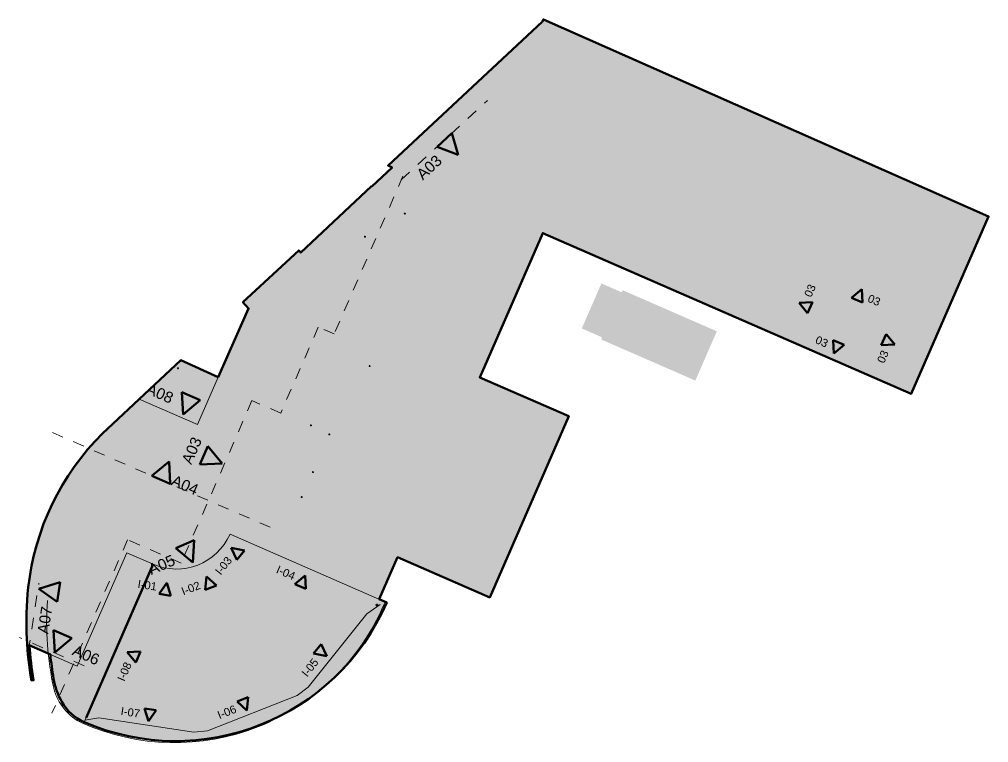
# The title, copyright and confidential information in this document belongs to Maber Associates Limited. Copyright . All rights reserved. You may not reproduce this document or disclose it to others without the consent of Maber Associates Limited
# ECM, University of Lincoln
# Model space of a CAD drawing. Header units: millimetres. Extents: x -46169 to 153589, y -86316 to 18123.
# Drawn here: x -46169 to 74924, y -72247 to 18123 of the extents above; entities that cross this region are included whole.
import ezdxf

# ---------------------------------------------------------------- set-up
doc = ezdxf.new("R2010")
doc.units = ezdxf.units.MM
doc.header["$MEASUREMENT"] = 0
doc.linetypes.add('Dashed', pattern=[2822.222233, 1411.111116, -1411.111116])
for name, color, linetype, lineweight in [('0_Pen_No__1', 7, 'Continuous', 13), ('0_Pen_No__150', 7, 'Continuous', 0), ('0_Pen_No__154', 5, 'Continuous', 25), ('0_Pen_No__173', 1, 'Continuous', 18), ('A-95-MC_Marker_Interior.Marker_Pen_No__1', 7, 'Continuous', 13), ('A-95-MC_Marker_Interior.Marker_Pen_No__3', 7, 'Continuous', 18), ('A-95-MC_Marker_Interior.Marker_Pen_No__6', 7, 'Continuous', 35), ('A-95-P_Building_Outline_Elevations_Pen_No__1', 7, 'Continuous', 13), ('A-95-P_Building_Outline_Elevations_Pen_No__180', 1, 'Continuous', 200), ('A-95-P_Building_Outline_Elevations_Pen_No__22', 8, 'Continuous', 50)]:
    doc.layers.add(name, color=color, linetype=linetype, lineweight=lineweight)
for name, color, linetype, lineweight, true_color in [('0_Pen_No__151', 7, 'Continuous', 5, 0x2290ff), ('0_Pen_No__166', 7, 'Continuous', 0, 0xcc0000), ('A-95-MC_Marker_Interior.Marker_Pen_No__25', 7, 'Continuous', 50, 0x2a2a2a), ('A-95-P_Building_Outline_Elevations_Pen_No__242', 7, 'Continuous', 13, 0xeda42a), ('A-95-P_Building_Outline_Elevations_Pen_No__28', 7, 'Continuous', 50, 0x2a2a2a)]:
    doc.layers.add(name, color=color, linetype=linetype, lineweight=lineweight, true_color=true_color)
doc.layers.add('A-95-MC_Marker_Interior.Marker', color=7, linetype='Continuous')
doc.styles.add('GENERATED_STYLE_1', font='')
doc.styles.add('GENERATED_STYLE_2', font='')
doc.styles.get('GENERATED_STYLE_1').set_extended_font_data('Swis721 BT')
doc.styles.get('GENERATED_STYLE_2').set_extended_font_data('Arial')

# ---------------------------------------------------------------- blocks, each defined once
blk = doc.blocks.new('Drainage Setting Out')
at = {"layer": '0_Pen_No__166', "linetype": 'Continuous'}
blk.add_hatch(color=256, dxfattribs=at).paths.add_polyline_path([(142, 92, 1), (42, 92, 1)])
at = {"layer": '0_Pen_No__150', "linetype": 'Continuous'}
for p, q in [((0, 132), (183, 52)), ((132, 183), (52, 0))]:
    blk.add_line(p, q, dxfattribs=at)
blk.add_circle((92, 92), 50, dxfattribs=at)
for start, end in [(0, 180), (180, 0)]:
    blk.add_arc((92, 92), 50, start, end, dxfattribs=at)
for p in [(42, 92), (142, 92)]:
    blk.add_point(p, dxfattribs=at)
blk = doc.blocks.new('Drainage Setting Out_2')
at = {"layer": '0_Pen_No__151', "linetype": 'Continuous'}
blk.add_hatch(color=256, dxfattribs=at).paths.add_polyline_path([(232, 150, 1), (68, 150, 1)])
at = {"layer": '0_Pen_No__1', "linetype": 'Continuous'}
for start, end in [(0, 180), (180, 0)]:
    blk.add_arc((150, 150), 81.8, start, end, dxfattribs=at)
for p in [(68, 150), (232, 150)]:
    blk.add_point(p, dxfattribs=at)
at = {"layer": '0_Pen_No__154', "linetype": 'Continuous'}
for p, q in [((0, 215), (300, 85)), ((215, 300), (85, 0))]:
    blk.add_line(p, q, dxfattribs=at)
blk.add_circle((150, 150), 81.8, dxfattribs=at)
blk = doc.blocks.new('Cutting Plane_1_3', base_point=(1550, -1928))
at = {"layer": 'A-95-MC_Marker_Interior.Marker_Pen_No__25', "linetype": 'Continuous'}
blk.add_hatch(color=256, dxfattribs=at).paths.add_polyline_path([(6020, 2191), (7859, 3886), (8634, 1200)])
at = {"layer": 'A-95-MC_Marker_Interior.Marker_Pen_No__1', "linetype": 'Dashed'}
blk.add_line((1550, -1928), (12329, 8005), dxfattribs=at)
at = {"layer": 'A-95-MC_Marker_Interior.Marker_Pen_No__25', "linetype": 'Continuous'}
for p, q in [((6020, 2191), (7859, 3886)), ((7859, 3886), (8634, 1200)), ((8634, 1200), (6020, 2191))]:
    blk.add_line(p, q, dxfattribs=at)
at = {"layer": 'A-95-MC_Marker_Interior.Marker_Pen_No__6', "insert": (6764, 277), "char_height": 1375, "attachment_point": 9, "rotation": 42.66308, "style": 'GENERATED_STYLE_1'}
blk.add_mtext('\\A1;{\\fSwis721 BT|b0|i0|c0|p34;A03}', dxfattribs=at)
blk = doc.blocks.new('Interior Elevation_1_3', base_point=(-29960, -52462))
at = {"layer": 'A-95-MC_Marker_Interior.Marker_Pen_No__25', "linetype": 'Continuous'}
blk.add_hatch(color=256, dxfattribs=at).paths.add_polyline_path([(-28721, -53672), (-27238, -53895), (-27756, -52301)])
for p, q in [((-27756, -52301), (-28721, -53672)), ((-27238, -53895), (-27756, -52301)), ((-28721, -53672), (-27238, -53895))]:
    blk.add_line(p, q, dxfattribs=at)
at = {"layer": 'A-95-MC_Marker_Interior.Marker_Pen_No__3', "insert": (-31452, -52917), "char_height": 1000, "attachment_point": 7, "rotation": 351.44041, "style": 'GENERATED_STYLE_2'}
blk.add_mtext('\\A1;{\\fArial|b0|i0|c0|p34;I-01}', dxfattribs=at)
blk = doc.blocks.new('Interior Elevation_2_3', base_point=(-24941, -52794))
at = {"layer": 'A-95-MC_Marker_Interior.Marker_Pen_No__25', "linetype": 'Continuous'}
blk.add_hatch(color=256, dxfattribs=at).paths.add_polyline_path([(-22938, -53167), (-21542, -52619), (-22789, -51497)])
for p, q in [((-22789, -51497), (-22938, -53167)), ((-21542, -52619), (-22789, -51497)), ((-22938, -53167), (-21542, -52619))]:
    blk.add_line(p, q, dxfattribs=at)
at = {"layer": 'A-95-MC_Marker_Interior.Marker_Pen_No__3', "insert": (-25681, -53878), "char_height": 1000, "attachment_point": 7, "rotation": 21.44041, "style": 'GENERATED_STYLE_2'}
blk.add_mtext('\\A1;{\\fArial|b0|i0|c0|p34;I-02}', dxfattribs=at)
blk = doc.blocks.new('Interior Elevation_3_3', base_point=(-20815, -48498))
at = {"layer": 'A-95-MC_Marker_Interior.Marker_Pen_No__25', "linetype": 'Continuous'}
blk.add_hatch(color=256, dxfattribs=at).paths.add_polyline_path([(-11746, -52453), (-10371, -53052), (-10459, -51378)])
for p, q in [((-10459, -51378), (-11746, -52453)), ((-10371, -53052), (-10459, -51378)), ((-11746, -52453), (-10371, -53052))]:
    blk.add_line(p, q, dxfattribs=at)
at = {"layer": 'A-95-MC_Marker_Interior.Marker_Pen_No__3', "insert": (-14189, -51016), "char_height": 1000, "attachment_point": 7, "rotation": 336.44041, "style": 'GENERATED_STYLE_2'}
blk.add_mtext('\\A1;{\\fArial|b0|i0|c0|p34;I-04}', dxfattribs=at)
blk = doc.blocks.new('Interior Elevation_4_3', base_point=(-36456, -70864))
at = {"layer": 'A-95-MC_Marker_Interior.Marker_Pen_No__25', "linetype": 'Continuous'}
blk.add_hatch(color=256, dxfattribs=at).paths.add_polyline_path([(-31617, -62239), (-31017, -60864), (-32692, -60952)])
for p, q in [((-31017, -60864), (-32692, -60952)), ((-32692, -60952), (-31617, -62239)), ((-31617, -62239), (-31017, -60864))]:
    blk.add_line(p, q, dxfattribs=at)
at = {"layer": 'A-95-MC_Marker_Interior.Marker_Pen_No__3', "insert": (-33053, -64682), "char_height": 1000, "attachment_point": 7, "rotation": 66.44041, "style": 'GENERATED_STYLE_2'}
blk.add_mtext('\\A1;{\\fArial|b0|i0|c0|p34;I-08}', dxfattribs=at)
blk = doc.blocks.new('Interior Elevation_5_3', base_point=(-20777, -50391))
at = {"layer": 'A-95-MC_Marker_Interior.Marker_Pen_No__25', "linetype": 'Continuous'}
blk.add_hatch(color=256, dxfattribs=at).paths.add_polyline_path([(-18996, -49411), (-18061, -48238), (-19701, -47890)])
for p, q in [((-18061, -48238), (-19701, -47890)), ((-19701, -47890), (-18996, -49411)), ((-18996, -49411), (-18061, -48238))]:
    blk.add_line(p, q, dxfattribs=at)
at = {"layer": 'A-95-MC_Marker_Interior.Marker_Pen_No__3', "insert": (-21015, -51399), "char_height": 1000, "attachment_point": 7, "rotation": 51.44041, "style": 'GENERATED_STYLE_2'}
blk.add_mtext('\\A1;{\\fArial|b0|i0|c0|p34;I-03}', dxfattribs=at)
blk = doc.blocks.new('Interior Elevation_6_3', base_point=(64855, -19737))
at = {"layer": 'A-95-MC_Marker_Interior.Marker_Pen_No__25', "linetype": 'Continuous'}
for points in [[(59183, -17263), (57808, -16663), (59095, -15588)], [(52910, -17208), (52310, -18583), (51235, -17296)], [(61517, -22598), (62117, -21223), (63192, -22510)], [(55505, -21944), (56880, -22543), (55593, -23618)]]:
    blk.add_hatch(color=256, dxfattribs=at).paths.add_polyline_path(points)
for p, q in [((57808, -16663), (59095, -15588)), ((59095, -15588), (59183, -17263)), ((59183, -17263), (57808, -16663)), ((51235, -17296), (52910, -17208)), ((52310, -18583), (51235, -17296)), ((52910, -17208), (52310, -18583)), ((61517, -22598), (62117, -21223)), ((62117, -21223), (63192, -22510)), ((55593, -23618), (55505, -21944)), ((55505, -21944), (56880, -22543)), ((56880, -22543), (55593, -23618)), ((63192, -22510), (61517, -22598))]:
    blk.add_line(p, q, dxfattribs=at)
at = {"layer": 'A-95-MC_Marker_Interior.Marker_Pen_No__3', "char_height": 1000, "attachment_point": 9, "style": 'GENERATED_STYLE_2'}
for insert, rotation in [((53388, -15261), 66.44041), ((61129, -17741), 336.44041), ((54589, -22919), 336.44041), ((62492, -23514), 66.44041)]:
    blk.add_mtext('\\A1;{\\fArial|b0|i0|c0|p34;03}', dxfattribs=dict(at, insert=insert, rotation=rotation))
blk = doc.blocks.new('Cutting Plane_2_3', base_point=(1745, -1482))
at = {"layer": 'A-95-MC_Marker_Interior.Marker_Pen_No__25', "linetype": 'Continuous'}
blk.add_hatch(color=256, dxfattribs=at).paths.add_polyline_path([(-22606, -35214), (-23605, -37505), (-20814, -37359)])
at = {"layer": 'A-95-MC_Marker_Interior.Marker_Pen_No__1', "linetype": 'Dashed'}
for p, q in [((1745, -1482), (-6846, -21182)), ((-8830, -20317), (-13522, -31077)), ((-6846, -21182), (-8830, -20317)), ((-17107, -29514), (-25958, -49813)), ((-13522, -31077), (-17107, -29514)), ((-32653, -46894), (-42098, -68556)), ((-25958, -49813), (-32653, -46894))]:
    blk.add_line(p, q, dxfattribs=at)
at = {"layer": 'A-95-MC_Marker_Interior.Marker_Pen_No__25', "linetype": 'Continuous'}
for p, q in [((-22606, -35214), (-23605, -37505)), ((-20814, -37359), (-22606, -35214)), ((-23605, -37505), (-20814, -37359))]:
    blk.add_line(p, q, dxfattribs=at)
at = {"layer": 'A-95-MC_Marker_Interior.Marker_Pen_No__6', "insert": (-24678, -37600), "char_height": 1375, "attachment_point": 7, "rotation": 66.44041, "style": 'GENERATED_STYLE_1'}
blk.add_mtext('\\A1;{\\fSwis721 BT|b0|i0|c0|p34;A03}', dxfattribs=at)
blk = doc.blocks.new('Cutting Plane_3_3', base_point=(-38083, -62640))
at = {"layer": 'A-95-MC_Marker_Interior.Marker_Pen_No__25', "linetype": 'Continuous'}
blk.add_hatch(color=256, dxfattribs=at).paths.add_polyline_path([(-39605, -59213), (-41897, -58213), (-41750, -61005)])
at = {"layer": 'A-95-MC_Marker_Interior.Marker_Pen_No__1', "linetype": 'Dashed'}
blk.add_line((-38083, -62640), (-46169, -59114), dxfattribs=at)
at = {"layer": 'A-95-MC_Marker_Interior.Marker_Pen_No__25', "linetype": 'Continuous'}
for p, q in [((-39605, -59213), (-41897, -58213)), ((-41897, -58213), (-41750, -61005)), ((-41750, -61005), (-39605, -59213))]:
    blk.add_line(p, q, dxfattribs=at)
at = {"layer": 'A-95-MC_Marker_Interior.Marker_Pen_No__6', "insert": (-39682, -61265), "char_height": 1375, "attachment_point": 7, "rotation": 336.44041, "style": 'GENERATED_STYLE_1'}
blk.add_mtext('\\A1;{\\fSwis721 BT|b0|i0|c0|p34;A06}', dxfattribs=at)
blk = doc.blocks.new('Cutting Plane_4_3', base_point=(-45057, -60849))
at = {"layer": 'A-95-MC_Marker_Interior.Marker_Pen_No__25', "linetype": 'Continuous'}
blk.add_hatch(color=256, dxfattribs=at).paths.add_polyline_path([(-41456, -54659), (-41071, -52188), (-43733, -53038)])
at = {"layer": 'A-95-MC_Marker_Interior.Marker_Pen_No__1', "linetype": 'Dashed'}
blk.add_line((-45057, -60849), (-43726, -52315), dxfattribs=at)
at = {"layer": 'A-95-MC_Marker_Interior.Marker_Pen_No__25', "linetype": 'Continuous'}
for p, q in [((-41071, -52188), (-43733, -53038)), ((-43733, -53038), (-41456, -54659)), ((-41456, -54659), (-41071, -52188))]:
    blk.add_line(p, q, dxfattribs=at)
at = {"layer": 'A-95-MC_Marker_Interior.Marker_Pen_No__6', "insert": (-42561, -58741), "char_height": 1375, "attachment_point": 7, "rotation": 81.13572, "style": 'GENERATED_STYLE_1'}
blk.add_mtext('\\A1;{\\fSwis721 BT|b0|i0|c0|p34;A07}', dxfattribs=at)
blk = doc.blocks.new('Cutting Plane_5_3', base_point=(-33612, -49242))
at = {"layer": 'A-95-MC_Marker_Interior.Marker_Pen_No__25', "linetype": 'Continuous'}
blk.add_hatch(color=256, dxfattribs=at).paths.add_polyline_path([(-26626, -47936), (-24331, -46943), (-24486, -49734)])
for p, q in [((-26626, -47936), (-24331, -46943)), ((-24331, -46943), (-24486, -49734)), ((-24486, -49734), (-26626, -47936))]:
    blk.add_line(p, q, dxfattribs=at)
at = {"layer": 'A-95-MC_Marker_Interior.Marker_Pen_No__6', "insert": (-26555, -49989), "char_height": 1375, "attachment_point": 9, "rotation": 23.39007, "style": 'GENERATED_STYLE_1'}
blk.add_mtext('\\A1;{\\fSwis721 BT|b0|i0|c0|p34;A05}', dxfattribs=at)
blk = doc.blocks.new('Cutting Plane_6_3', base_point=(-35853, -25611))
at = {"layer": 'A-95-MC_Marker_Interior.Marker_Pen_No__25', "linetype": 'Continuous'}
blk.add_hatch(color=256, dxfattribs=at).paths.add_polyline_path([(-25871, -28476), (-23579, -29475), (-25724, -31267)])
for p, q in [((-25724, -31267), (-25871, -28476)), ((-25871, -28476), (-23579, -29475)), ((-23579, -29475), (-25724, -31267))]:
    blk.add_line(p, q, dxfattribs=at)
at = {"layer": 'A-95-MC_Marker_Interior.Marker_Pen_No__6', "insert": (-27323, -29931), "char_height": 1375, "attachment_point": 9, "rotation": 336.44041, "style": 'GENERATED_STYLE_1'}
blk.add_mtext('\\A1;{\\fSwis721 BT|b0|i0|c0|p34;A08}', dxfattribs=at)
blk = doc.blocks.new('Cutting Plane_7_3', base_point=(-14848, -45346))
at = {"layer": 'A-95-MC_Marker_Interior.Marker_Pen_No__25', "linetype": 'Continuous'}
blk.add_hatch(color=256, dxfattribs=at).paths.add_polyline_path([(-27320, -39914), (-29612, -38916), (-27468, -37123)])
at = {"layer": 'A-95-MC_Marker_Interior.Marker_Pen_No__1', "linetype": 'Dashed'}
blk.add_line((-14848, -45346), (-42084, -33484), dxfattribs=at)
at = {"layer": 'A-95-MC_Marker_Interior.Marker_Pen_No__25', "linetype": 'Continuous'}
for p, q in [((-29612, -38916), (-27468, -37123)), ((-27468, -37123), (-27320, -39914)), ((-27320, -39914), (-29612, -38916))]:
    blk.add_line(p, q, dxfattribs=at)
at = {"layer": 'A-95-MC_Marker_Interior.Marker_Pen_No__6', "insert": (-24200, -41391), "char_height": 1375, "attachment_point": 9, "rotation": 336.46483, "style": 'GENERATED_STYLE_1'}
blk.add_mtext('\\A1;{\\fSwis721 BT|b0|i0|c0|p34;A04}', dxfattribs=at)
blk = doc.blocks.new('Interior Elevation_7_3', base_point=(-12942, -63553))
at = {"layer": 'A-95-MC_Marker_Interior.Marker_Pen_No__25', "linetype": 'Continuous'}
blk.add_hatch(color=256, dxfattribs=at).paths.add_polyline_path([(-9416, -61109), (-8481, -59936), (-7775, -61458)])
for p, q in [((-9416, -61109), (-8481, -59936)), ((-8481, -59936), (-7775, -61458)), ((-7775, -61458), (-9416, -61109))]:
    blk.add_line(p, q, dxfattribs=at)
at = {"layer": 'A-95-MC_Marker_Interior.Marker_Pen_No__3', "insert": (-8711, -62246), "char_height": 1000, "attachment_point": 9, "rotation": 51.44041, "style": 'GENERATED_STYLE_2'}
blk.add_mtext('\\A1;{\\fArial|b0|i0|c0|p34;I-05}', dxfattribs=at)
blk = doc.blocks.new('Interior Elevation_8_3', base_point=(-24246, -67776))
at = {"layer": 'A-95-MC_Marker_Interior.Marker_Pen_No__25', "linetype": 'Continuous'}
blk.add_hatch(color=256, dxfattribs=at).paths.add_polyline_path([(-18980, -67124), (-17584, -66576), (-17734, -68246)])
for p, q in [((-18980, -67124), (-17584, -66576)), ((-17584, -66576), (-17734, -68246)), ((-17734, -68246), (-18980, -67124))]:
    blk.add_line(p, q, dxfattribs=at)
at = {"layer": 'A-95-MC_Marker_Interior.Marker_Pen_No__3', "insert": (-18938, -68461), "char_height": 1000, "attachment_point": 9, "rotation": 21.44041, "style": 'GENERATED_STYLE_2'}
blk.add_mtext('\\A1;{\\fArial|b0|i0|c0|p34;I-06}', dxfattribs=at)
blk = doc.blocks.new('Interior Elevation_9_3', base_point=(-36147, -65782))
at = {"layer": 'A-95-MC_Marker_Interior.Marker_Pen_No__25', "linetype": 'Continuous'}
blk.add_hatch(color=256, dxfattribs=at).paths.add_polyline_path([(-30553, -67969), (-29069, -68193), (-30034, -69564)])
for p, q in [((-30034, -69564), (-30553, -67969)), ((-30553, -67969), (-29069, -68193)), ((-29069, -68193), (-30034, -69564))]:
    blk.add_line(p, q, dxfattribs=at)
at = {"layer": 'A-95-MC_Marker_Interior.Marker_Pen_No__3', "insert": (-31185, -69148), "char_height": 1000, "attachment_point": 9, "rotation": 351.44041, "style": 'GENERATED_STYLE_2'}
blk.add_mtext('\\A1;{\\fArial|b0|i0|c0|p34;I-07}', dxfattribs=at)

msp = doc.modelspace()

# ---------------------------------------------------------------- hatches: boundary and pattern name
at = {"layer": 'A-95-P_Building_Outline_Elevations_Pen_No__22', "linetype": 'Continuous'}
msp.add_hatch(color=256, dxfattribs=at).paths.add_polyline_path([(74924, -6493), (65260, -28655), (-80, -166), (10755, 9886), (14860, 8122), (19171, 17819)])
at = {"layer": 'A-95-P_Building_Outline_Elevations_Pen_No__242', "linetype": 'Continuous'}
for points in [[(-45057, -52842, 0.0381322), (-45256, -59291, 0.0306539), (-44658, -64479), (-44395, -64449, -0.0202342), (-44928, -60059), (-42300, -61236, 0.0170652), (-41906, -64257, 0.0854097), (-40870, -67159, 0.1578067), (-38080, -69687, 0.4137358), (-269, -54745), (-1203, -54337), (1084, -49093), (12592, -54105), (22461, -31473), (11338, -26624), (19209, -8574), (65260, -28655), (74924, -6493), (19297, 18123), (19144, 17830), (-98, -155), (403, -373), (-2152, -2756), (-2173, -2734), (-11024, -11006), (-11270, -10741), (-18238, -17226), (-17527, -17990), (-21337, -26580), (-26012, -24477), (-35791, -33615, 0.1707077)], [(26547, -14872), (24094, -20497), (26631, -21603), (26513, -21874), (38285, -27007), (40970, -20850), (29198, -15717), (29084, -15978)]]:
    msp.add_hatch(color=256, dxfattribs=at).paths.add_polyline_path(points)

# ---------------------------------------------------------------- linework, layer by layer
at = {"layer": '0_Pen_No__173', "linetype": 'Continuous', "flags": 128}
msp.add_lwpolyline([(-444, -54595), (-625, -55010, -0.4173142), (-38295, -69817, -0.2270829), (-41868, -65449, -0.0734726), (-42658, -54504)], format="xyb", dxfattribs=at)
at = {"layer": 'A-95-MC_Marker_Interior.Marker_Pen_No__1', "linetype": 'Continuous'}
for p, q in [((-2760, -56162), (-1108, -54978)), ((-10074, -65339), (-2760, -56162)), ((-11455, -66358), (-10074, -65339)), ((-22655, -70757), (-11455, -66358)), ((-37982, -69459), (-36260, -69158)), ((-36260, -69158), (-24361, -70949)), ((-24361, -70949), (-22655, -70757))]:
    msp.add_line(p, q, dxfattribs=at)
at = {"layer": 'A-95-P_Building_Outline_Elevations_Pen_No__1', "linetype": 'Continuous'}
for p, q in [((-23923, -32511), (-21337, -26580)), ((-23923, -32511), (-31209, -29334)), ((-888, -54475), (-19853, -46205)), ((-38940, -62702), (-32753, -48514)), ((-29472, -49944), (-32753, -48514)), ((-38081, -69687), (-29472, -49944)), ((-42300, -61236), (-38940, -62702))]:
    msp.add_line(p, q, dxfattribs=at)
msp.add_arc((-26545, -43231), 7323, 246.44041, 336.04168, dxfattribs=at)
at = {"layer": 'A-95-P_Building_Outline_Elevations_Pen_No__180', "linetype": 'Continuous'}
msp.add_line((-29472, -49944), (-37840, -69138), dxfattribs=at)
at = {"layer": 'A-95-P_Building_Outline_Elevations_Pen_No__28', "linetype": 'Continuous', "flags": 128}
msp.add_lwpolyline([(-45057, -52842, 0.0381322), (-45256, -59291, 0.0306539), (-44658, -64479), (-44395, -64449, -0.0202342), (-44928, -60059), (-42300, -61236, 0.0170652), (-41906, -64257, 0.0854097), (-40870, -67159, 0.1578067), (-38080, -69687, 0.4137358), (-269, -54745), (-1203, -54337), (1084, -49093), (12592, -54105), (22461, -31473), (11338, -26624), (19209, -8574), (65260, -28655), (74924, -6493), (19297, 18123), (19144, 17830), (-98, -155), (403, -373), (-2152, -2756), (-2173, -2734), (-11024, -11006), (-11270, -10741), (-18238, -17226), (-17527, -17990), (-21337, -26580), (-26012, -24477), (-35791, -33615, 0.1707077)], format="xyb", close=True, dxfattribs=at)

# ---------------------------------------------------------------- block references
at = {"linetype": 'Continuous', "xscale": -1, "zscale": 1000, "rotation": 336.4404115839915}
for name, p in [('Drainage Setting Out', (2032, -6258)), ('Drainage Setting Out', (-2957, -9154)), ('Drainage Setting Out', (-26310, -25585)), ('Drainage Setting Out', (-2374, -25323)), ('Drainage Setting Out', (-9694, -32723)), ('Drainage Setting Out', (-7403, -33861)), ('Drainage Setting Out', (-9452, -38568)), ('Drainage Setting Out', (-10850, -41692)), ('Drainage Setting Out_2', (-1420, -55285))]:
    msp.add_blockref(name, p, dxfattribs=at)
at = {"layer": 'A-95-MC_Marker_Interior.Marker'}
for name, p in [('Cutting Plane_1_3', (1550, -1928)), ('Cutting Plane_2_3', (1745, -1482)), ('Cutting Plane_6_3', (-35853, -25611)), ('Cutting Plane_7_3', (-14848, -45346)), ('Cutting Plane_5_3', (-33612, -49242)), ('Cutting Plane_4_3', (-45057, -60849)), ('Cutting Plane_3_3', (-38083, -62640))]:
    msp.add_blockref(name, p, dxfattribs=at)
at = {"layer": 'A-95-MC_Marker_Interior.Marker', "lineweight": 0}
for name, p in [('Interior Elevation_6_3', (64855, -19737)), ('Interior Elevation_5_3', (-20777, -50391)), ('Interior Elevation_3_3', (-20815, -48498)), ('Interior Elevation_1_3', (-29960, -52462)), ('Interior Elevation_2_3', (-24941, -52794)), ('Interior Elevation_7_3', (-12942, -63553)), ('Interior Elevation_4_3', (-36456, -70864)), ('Interior Elevation_8_3', (-24246, -67776)), ('Interior Elevation_9_3', (-36147, -65782))]:
    msp.add_blockref(name, p, dxfattribs=at)

doc.saveas('drawing.dxf')
